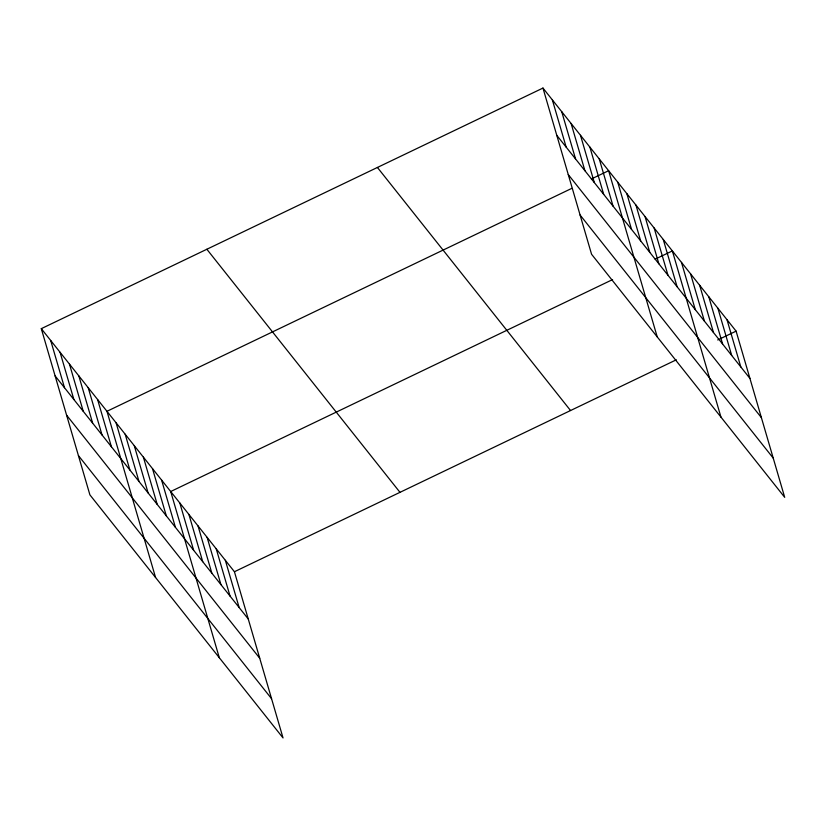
<?xml version="1.0" encoding="UTF-8"?>
<svg xmlns="http://www.w3.org/2000/svg" width="826" height="826" viewBox="0 0 826 826"><rect width="100%" height="100%" fill="white"/><g stroke="black" fill="none" stroke-linecap="round" stroke-linejoin="round"><path stroke-width="1.24" d="M41.3 328.655L234.429 571.737L283.039 737.938L89.9 494.857L41.3 328.655L542.961 88.062L736.1 331.143L784.7 497.345L591.571 254.263L542.961 88.062M571.84 188.349L106.967 411.296L155.567 577.508M591.385 178.974L608.628 170.703L657.228 336.915M612.582 279.591L170.703 491.522L219.303 657.723M655.121 259.188L672.364 250.918L720.964 417.13M234.429 571.737L676.318 359.806M717.701 339.961L736.1 331.143M556.786 135.319L749.915 378.401M568.257 174.575L761.396 417.646M580.089 215.018L773.219 458.089M377.41 167.451L570.549 410.532M206.851 249.256L399.98 492.337M55.115 375.913L248.254 618.994M66.596 415.168L259.736 658.25M78.429 455.611L271.558 698.693M726.994 319.683L740.808 366.94M717.887 308.222L731.712 355.479M708.78 296.761L722.605 344.019M699.674 285.3L713.499 332.558M690.577 273.84L704.392 321.097M681.471 262.379L695.285 309.636M663.257 239.468L677.083 286.725M654.151 228.007L667.976 275.264M645.044 216.546L658.869 263.804M635.948 205.085L649.763 252.343M626.841 193.625L640.656 240.882M617.734 182.164L631.549 229.421M599.253 158.902L613.068 206.159M589.867 147.09L603.682 194.347M580.482 135.288L594.307 182.546M571.107 123.477L584.922 170.734M561.721 111.675L575.546 158.933M552.346 99.863L566.161 147.121M225.333 560.276L239.148 607.533M216.226 548.815L230.041 596.073M207.119 537.354L220.934 584.612M198.013 525.894L211.838 573.151M188.906 514.433L202.731 561.69M179.81 502.972L193.625 550.24M161.597 480.061L175.411 527.318M152.49 468.6L166.305 515.858M143.383 457.139L157.208 504.397M134.277 445.679L148.102 492.936M125.18 434.218L138.995 481.475M116.074 422.757L129.888 470.015M97.582 399.495L111.407 446.752M88.206 387.683L102.021 434.951M78.821 375.882L92.646 423.139M69.446 364.07L83.261 411.338M60.061 352.268L73.886 399.526M50.685 340.457L64.5 387.724"/></g></svg>
